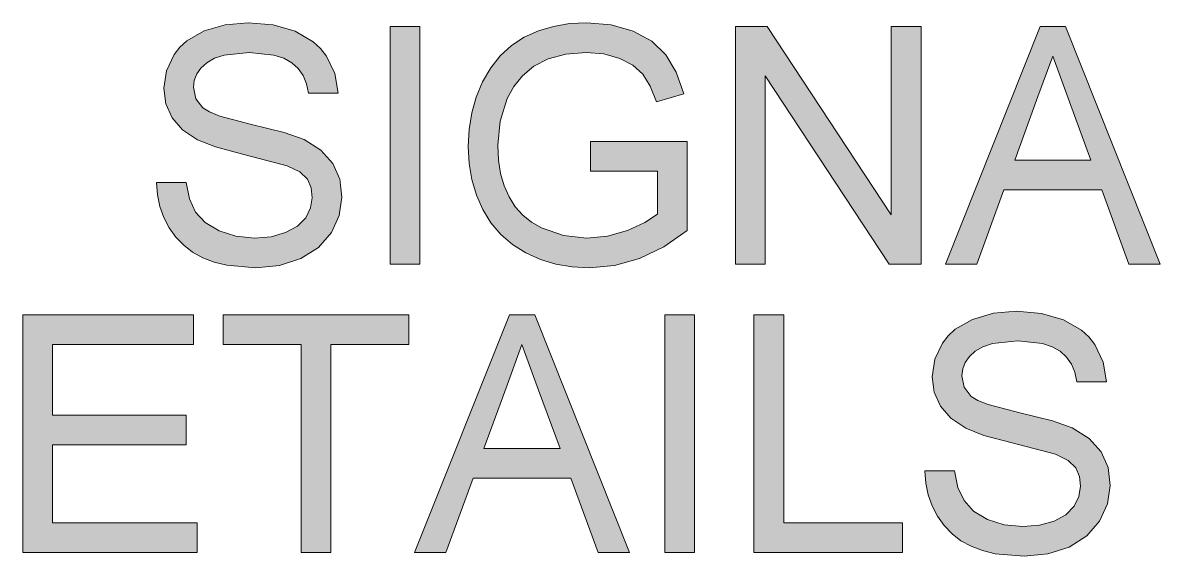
# Model space of a CAD drawing. Header units: metres. Extents: x -2362 to -2010, y -1 to 30.
# Drawn here: x -2035.725 to -2033.32, y 13.461 to 14.589 of the extents above; entities that cross this region are included whole.
import ezdxf

# ---------------------------------------------------------------- set-up
doc = ezdxf.new("R2010")
doc.units = ezdxf.units.M
doc.layers.add('A-GENM', color=13, linetype='Continuous', lineweight=5)

# ---------------------------------------------------------------- blocks, each defined once
blk = doc.blocks.new('Signage_Tenant Building - Tenant Signage with Back Panel-V302-SOUTH EAST - PART C')
at = {"layer": 'A-GENM'}
for points in [[(-1585.5305, 14.0707), (-1585.4804, 14.0756), (-1585.4356, 14.0903), (-1585.3983, 14.1138), (-1585.3708, 14.1451), (-1585.354, 14.1815), (-1585.3483, 14.2202), (-1585.3558, 14.2639), (-1585.3679, 14.2912), (-1585.3929, 14.3193), (-1585.4286, 14.3421), (-1585.4705, 14.3568), (-1585.6068, 14.3913), (-1585.6285, 14.4001), (-1585.6423, 14.4087), (-1585.6573, 14.4281), (-1585.6623, 14.4522), (-1585.6605, 14.4669), (-1585.6552, 14.4805), (-1585.6464, 14.493), (-1585.634, 14.5043), (-1585.6179, 14.5138), (-1585.5975, 14.5205), (-1585.5442, 14.5259), (-1585.4921, 14.5205), (-1585.4715, 14.5137), (-1585.4545, 14.5041), (-1585.4409, 14.4919), (-1585.4301, 14.476), (-1585.4232, 14.4596), (-1585.419, 14.4396), (-1585.3562, 14.4396), (-1585.3633, 14.4812), (-1585.3811, 14.5182), (-1585.3939, 14.5345), (-1585.4092, 14.5487), (-1585.4473, 14.5708), (-1585.4936, 14.5842), (-1585.5466, 14.5887), (-1585.5955, 14.5844), (-1585.6397, 14.5716), (-1585.6765, 14.5505), (-1585.6911, 14.537), (-1585.7033, 14.5215), (-1585.7196, 14.4872), (-1585.725, 14.4504), (-1585.7206, 14.4175), (-1585.7074, 14.388), (-1585.6853, 14.3624), (-1585.654, 14.3413), (-1585.6156, 14.3262), (-1585.4642, 14.2863), (-1585.4374, 14.2733), (-1585.4215, 14.2578), (-1585.4137, 14.2396), (-1585.4111, 14.2186), (-1585.4146, 14.1971), (-1585.425, 14.1765), (-1585.4426, 14.1586), (-1585.4674, 14.145), (-1585.498, 14.1364), (-1585.533, 14.1335), (-1585.5727, 14.1373), (-1585.6083, 14.1487), (-1585.6374, 14.1662), (-1585.6577, 14.1884), (-1585.6707, 14.2164), (-1585.6779, 14.2512), (-1585.7407, 14.2512), (-1585.7385, 14.2252), (-1585.7333, 14.2005), (-1585.725, 14.1773), (-1585.7136, 14.1554), (-1585.6995, 14.1355), (-1585.683, 14.1183), (-1585.6641, 14.1037), (-1585.6427, 14.0918), (-1585.6187, 14.0826), (-1585.5921, 14.076)], [(-1585.1835, 14.0786), (-1585.1835, 14.5809), (-1585.2463, 14.5809), (-1585.2463, 14.0786)], [(-1584.8257, 14.0707), (-1584.7718, 14.0757), (-1584.7192, 14.0906), (-1584.668, 14.1153), (-1584.6184, 14.1498), (-1584.6184, 14.3376), (-1584.8225, 14.3376), (-1584.8225, 14.2748), (-1584.6812, 14.2748), (-1584.6812, 14.184), (-1584.708, 14.1663), (-1584.7448, 14.1496), (-1584.7872, 14.1376), (-1584.8307, 14.1335), (-1584.88, 14.1389), (-1584.9267, 14.1551), (-1584.9476, 14.167), (-1584.9661, 14.182), (-1584.982, 14.1998), (-1584.9951, 14.2204), (-1585.0054, 14.2438), (-1585.0128, 14.2698), (-1585.0172, 14.2985), (-1585.0187, 14.3298), (-1585.0138, 14.381), (-1584.9991, 14.4284), (-1584.9852, 14.4537), (-1584.9668, 14.4768), (-1584.9427, 14.4967), (-1584.9121, 14.5124), (-1584.875, 14.5225), (-1584.8317, 14.5259), (-1584.7947, 14.5228), (-1584.7611, 14.5134), (-1584.733, 14.4987), (-1584.7098, 14.476), (-1584.6965, 14.4549), (-1584.6836, 14.4218), (-1584.6257, 14.4381), (-1584.6417, 14.4845), (-1584.6636, 14.5212), (-1584.6933, 14.5495), (-1584.7325, 14.5709), (-1584.779, 14.5843), (-1584.8307, 14.5887), (-1584.867, 14.5868), (-1584.9012, 14.581), (-1584.9331, 14.5714), (-1584.9629, 14.5579), (-1584.9899, 14.5405), (-1585.0136, 14.519), (-1585.0339, 14.4935), (-1585.0509, 14.4638), (-1585.0643, 14.4315), (-1585.0738, 14.398), (-1585.0796, 14.3633), (-1585.0815, 14.3273), (-1585.0796, 14.2913), (-1585.0738, 14.257), (-1585.0642, 14.2245), (-1585.0508, 14.1937), (-1585.0336, 14.1656), (-1585.0127, 14.141), (-1584.9881, 14.1199), (-1584.9598, 14.1023), (-1584.9267, 14.0879), (-1584.8961, 14.0786), (-1584.8618, 14.0727)], [(-1584.4536, 14.0786), (-1584.4532, 14.476), (-1584.1912, 14.0786), (-1584.124, 14.0786), (-1584.124, 14.5809), (-1584.1868, 14.5809), (-1584.1868, 14.1829), (-1584.4492, 14.5809), (-1584.5164, 14.5809), (-1584.5164, 14.0786)], [(-1583.906, 13.4609), (-1583.8559, 13.4658), (-1583.811, 13.4804), (-1583.7737, 13.5039), (-1583.7463, 13.5352), (-1583.7294, 13.5716), (-1583.7238, 13.6103), (-1583.7286, 13.6482), (-1583.7433, 13.6813), (-1583.7683, 13.7095), (-1583.8041, 13.7322), (-1583.846, 13.7469), (-1583.9823, 13.7815), (-1584.0039, 13.7902), (-1584.0177, 13.7988), (-1584.0327, 13.8182), (-1584.0377, 13.8424), (-1584.0359, 13.8571), (-1584.0306, 13.8707), (-1584.0218, 13.8831), (-1584.0095, 13.8945), (-1583.9933, 13.9039), (-1583.9729, 13.9107), (-1583.9196, 13.9161), (-1583.8675, 13.9106), (-1583.8469, 13.9038), (-1583.83, 13.8942), (-1583.8164, 13.882), (-1583.8059, 13.8672), (-1583.7965, 13.8395), (-1583.7944, 13.8297), (-1583.7316, 13.8297), (-1583.7387, 13.8713), (-1583.7565, 13.9083), (-1583.7693, 13.9246), (-1583.7846, 13.9388), (-1583.8227, 13.9609), (-1583.8691, 13.9744), (-1583.922, 13.9788), (-1583.9709, 13.9746), (-1584.0151, 13.9617), (-1584.0519, 13.9406), (-1584.0666, 13.9271), (-1584.0787, 13.9116), (-1584.095, 13.8773), (-1584.1005, 13.8405), (-1584.0935, 13.802), (-1584.0829, 13.7781), (-1584.0607, 13.7525), (-1584.0295, 13.7314), (-1583.9911, 13.7163), (-1583.8396, 13.6764), (-1583.8128, 13.6634), (-1583.797, 13.6479), (-1583.7889, 13.6274), (-1583.7865, 13.6088), (-1583.79, 13.5872), (-1583.8005, 13.5666), (-1583.818, 13.5487), (-1583.8428, 13.5351), (-1583.8735, 13.5265), (-1583.9084, 13.5236), (-1583.9482, 13.5274), (-1583.9837, 13.5388), (-1584.0128, 13.5563), (-1584.0331, 13.5785), (-1584.0462, 13.6065), (-1584.0534, 13.6414), (-1584.1162, 13.6414), (-1584.114, 13.6153), (-1584.1087, 13.5907), (-1584.0935, 13.5541), (-1584.0891, 13.5455), (-1584.075, 13.5256), (-1584.0585, 13.5084), (-1584.0395, 13.4938), (-1584.0181, 13.482), (-1583.9942, 13.4727), (-1583.9675, 13.4661)], [(-1585.7599, 13.4687), (-1585.6544, 13.4687), (-1585.6544, 13.5315), (-1585.9605, 13.5315), (-1585.9605, 13.6963), (-1585.6779, 13.6963), (-1585.6779, 13.7591), (-1585.9605, 13.7591), (-1585.9605, 13.9082), (-1585.6623, 13.9082), (-1585.6623, 13.971), (-1586.0233, 13.971), (-1586.0233, 13.4687)], [(-1585.4347, 13.4687), (-1585.3719, 13.4687), (-1585.3719, 13.9082), (-1585.2071, 13.9082), (-1585.2071, 13.971), (-1585.5995, 13.971), (-1585.5995, 13.9082), (-1585.4347, 13.9082)], [(-1584.6655, 13.4687), (-1584.6028, 13.4687), (-1584.6028, 13.971), (-1584.6655, 13.971)], [(-1584.4772, 13.4687), (-1584.1633, 13.4687), (-1584.1633, 13.5315), (-1584.4144, 13.5315), (-1584.4144, 13.971), (-1584.4772, 13.971)]]:
    blk.add_hatch(color=256, dxfattribs=at).paths.add_polyline_path(points)
h = blk.add_hatch(color=256, dxfattribs=at)
h.paths.add_polyline_path([(-1584.0725, 14.0786), (-1584.0063, 14.0786), (-1583.9489, 14.2355), (-1583.7419, 14.2355), (-1583.6845, 14.0786), (-1583.6182, 14.0786), (-1583.8185, 14.5809), (-1583.872, 14.5809), (-1583.9139, 14.476)])
h.paths.add_polyline_path([(-1583.7648, 14.2983), (-1583.9258, 14.2983), (-1583.8454, 14.5181), (-1583.8102, 14.4218)])
h = blk.add_hatch(color=256, dxfattribs=at)
h.paths.add_polyline_path([(-1585.1286, 13.4687), (-1585.0712, 13.6257), (-1584.8642, 13.6257), (-1584.8068, 13.4687), (-1584.7405, 13.4687), (-1584.9408, 13.971), (-1584.9943, 13.971), (-1585.1948, 13.4687)])
h.paths.add_polyline_path([(-1584.9267, 13.6885), (-1585.0481, 13.6885), (-1584.9677, 13.9082), (-1584.8871, 13.6885)])
for p, q in [((-1585.5955, 14.5844), (-1585.6397, 14.5716)), ((-1585.5466, 14.5887), (-1585.5955, 14.5844)), ((-1585.4936, 14.5842), (-1585.5466, 14.5887)), ((-1585.4473, 14.5708), (-1585.4936, 14.5842)), ((-1585.1835, 14.5809), (-1585.2463, 14.5809)), ((-1585.2463, 14.5809), (-1585.2463, 14.0786)), ((-1585.1835, 14.0786), (-1585.1835, 14.5809)), ((-1584.9012, 14.581), (-1584.9331, 14.5714)), ((-1584.867, 14.5868), (-1584.9012, 14.581)), ((-1584.8307, 14.5887), (-1584.867, 14.5868)), ((-1584.779, 14.5843), (-1584.8307, 14.5887)), ((-1584.7325, 14.5709), (-1584.779, 14.5843)), ((-1584.4492, 14.5809), (-1584.5164, 14.5809)), ((-1584.5164, 14.5809), (-1584.5164, 14.0786)), ((-1584.1868, 14.1829), (-1584.4492, 14.5809)), ((-1584.124, 14.5809), (-1584.1868, 14.5809)), ((-1584.1868, 14.5809), (-1584.1868, 14.1829)), ((-1584.124, 14.0786), (-1584.124, 14.5809)), ((-1583.872, 14.5809), (-1584.0725, 14.0786)), ((-1583.8185, 14.5809), (-1583.872, 14.5809)), ((-1583.6182, 14.0786), (-1583.8185, 14.5809)), ((-1585.6397, 14.5716), (-1585.6765, 14.5505)), ((-1585.4092, 14.5487), (-1585.4473, 14.5708)), ((-1584.9629, 14.5579), (-1584.9899, 14.5405)), ((-1584.9331, 14.5714), (-1584.9629, 14.5579)), ((-1584.6933, 14.5495), (-1584.7325, 14.5709)), ((-1585.6911, 14.537), (-1585.7033, 14.5215)), ((-1585.6765, 14.5505), (-1585.6911, 14.537)), ((-1585.3939, 14.5345), (-1585.4092, 14.5487)), ((-1585.3811, 14.5182), (-1585.3939, 14.5345)), ((-1584.9899, 14.5405), (-1585.0136, 14.519)), ((-1584.6636, 14.5212), (-1584.6933, 14.5495)), ((-1585.7033, 14.5215), (-1585.7196, 14.4872)), ((-1585.6464, 14.493), (-1585.634, 14.5043)), ((-1585.634, 14.5043), (-1585.6179, 14.5138)), ((-1585.6179, 14.5138), (-1585.5975, 14.5205)), ((-1585.5975, 14.5205), (-1585.5442, 14.5259)), ((-1585.5442, 14.5259), (-1585.4921, 14.5205)), ((-1585.4921, 14.5205), (-1585.4715, 14.5137)), ((-1585.4715, 14.5137), (-1585.4545, 14.5041)), ((-1585.4545, 14.5041), (-1585.4409, 14.4919)), ((-1585.3633, 14.4812), (-1585.3811, 14.5182)), ((-1585.0136, 14.519), (-1585.0339, 14.4935)), ((-1584.9427, 14.4967), (-1584.9121, 14.5124)), ((-1584.9121, 14.5124), (-1584.875, 14.5225)), ((-1584.875, 14.5225), (-1584.8317, 14.5259)), ((-1584.8317, 14.5259), (-1584.7947, 14.5228)), ((-1584.7947, 14.5228), (-1584.7611, 14.5134)), ((-1584.7611, 14.5134), (-1584.733, 14.4987)), ((-1584.6417, 14.4845), (-1584.6636, 14.5212)), ((-1583.8767, 14.4326), (-1583.8454, 14.5181)), ((-1583.8454, 14.5181), (-1583.8102, 14.4218)), ((-1585.7196, 14.4872), (-1585.725, 14.4504)), ((-1585.6605, 14.4669), (-1585.6552, 14.4805)), ((-1585.6552, 14.4805), (-1585.6464, 14.493)), ((-1585.4409, 14.4919), (-1585.4305, 14.4771)), ((-1585.3562, 14.4396), (-1585.3633, 14.4812)), ((-1585.0339, 14.4935), (-1585.0509, 14.4638)), ((-1584.9668, 14.4768), (-1584.9427, 14.4967)), ((-1584.733, 14.4987), (-1584.7122, 14.4799)), ((-1584.7122, 14.4799), (-1584.6965, 14.4549)), ((-1584.6257, 14.4381), (-1584.6417, 14.4845)), ((-1585.6623, 14.4522), (-1585.6605, 14.4669)), ((-1585.4305, 14.4771), (-1585.4232, 14.4596)), ((-1585.4232, 14.4596), (-1585.419, 14.4396)), ((-1585.0509, 14.4638), (-1585.0643, 14.4315)), ((-1584.9852, 14.4537), (-1584.9668, 14.4768)), ((-1584.6965, 14.4549), (-1584.6836, 14.4218)), ((-1584.4536, 14.0786), (-1584.4536, 14.4766)), ((-1584.4536, 14.4766), (-1584.1912, 14.0786)), ((-1585.725, 14.4504), (-1585.7206, 14.4175)), ((-1585.6573, 14.4281), (-1585.6623, 14.4522)), ((-1585.419, 14.4396), (-1585.3562, 14.4396)), ((-1585.0643, 14.4315), (-1585.0738, 14.398)), ((-1584.9991, 14.4284), (-1584.9852, 14.4537)), ((-1584.6836, 14.4218), (-1584.6257, 14.4381)), ((-1583.9258, 14.2983), (-1583.8767, 14.4326)), ((-1585.7206, 14.4175), (-1585.7074, 14.388)), ((-1585.6423, 14.4087), (-1585.6573, 14.4281)), ((-1585.6285, 14.4001), (-1585.6423, 14.4087)), ((-1585.0138, 14.381), (-1584.9991, 14.4284)), ((-1583.8102, 14.4218), (-1583.7648, 14.2983)), ((-1585.7074, 14.388), (-1585.6853, 14.3624)), ((-1585.6068, 14.3913), (-1585.6285, 14.4001)), ((-1585.5397, 14.3736), (-1585.6068, 14.3913)), ((-1585.0738, 14.398), (-1585.0796, 14.3633)), ((-1585.6853, 14.3624), (-1585.654, 14.3413)), ((-1585.4705, 14.3568), (-1585.5397, 14.3736)), ((-1585.0796, 14.3633), (-1585.0815, 14.3273)), ((-1585.0187, 14.3298), (-1585.0138, 14.381)), ((-1585.654, 14.3413), (-1585.6156, 14.3262)), ((-1585.4286, 14.3421), (-1585.4705, 14.3568)), ((-1585.3929, 14.3193), (-1585.4286, 14.3421)), ((-1584.6184, 14.3376), (-1584.8225, 14.3376)), ((-1584.8225, 14.3376), (-1584.8225, 14.2748)), ((-1584.6184, 14.1498), (-1584.6184, 14.3376)), ((-1585.6156, 14.3262), (-1585.5556, 14.3103)), ((-1585.5556, 14.3103), (-1585.4642, 14.2863)), ((-1585.3679, 14.2912), (-1585.3929, 14.3193)), ((-1585.0815, 14.3273), (-1585.0796, 14.2913)), ((-1585.0172, 14.2985), (-1585.0187, 14.3298)), ((-1585.4642, 14.2863), (-1585.4374, 14.2733)), ((-1585.3532, 14.2581), (-1585.3679, 14.2912)), ((-1585.0796, 14.2913), (-1585.0738, 14.257)), ((-1585.0128, 14.2698), (-1585.0172, 14.2985)), ((-1583.7648, 14.2983), (-1583.9258, 14.2983)), ((-1585.4374, 14.2733), (-1585.4215, 14.2578)), ((-1585.0054, 14.2438), (-1585.0128, 14.2698)), ((-1584.8225, 14.2748), (-1584.6812, 14.2748)), ((-1584.6812, 14.2748), (-1584.6812, 14.184)), ((-1585.7407, 14.2512), (-1585.7385, 14.2252)), ((-1585.6779, 14.2512), (-1585.7407, 14.2512)), ((-1585.6707, 14.2164), (-1585.6779, 14.2512)), ((-1585.4215, 14.2578), (-1585.4137, 14.2396)), ((-1585.4137, 14.2396), (-1585.4111, 14.2186)), ((-1585.3483, 14.2202), (-1585.3532, 14.2581)), ((-1585.0738, 14.257), (-1585.0642, 14.2245)), ((-1584.9951, 14.2204), (-1585.0054, 14.2438)), ((-1585.7385, 14.2252), (-1585.7333, 14.2005)), ((-1585.6577, 14.1884), (-1585.6707, 14.2164)), ((-1585.4111, 14.2186), (-1585.4146, 14.1971)), ((-1585.354, 14.1815), (-1585.3483, 14.2202)), ((-1585.0642, 14.2245), (-1585.0508, 14.1937)), ((-1584.982, 14.1998), (-1584.9951, 14.2204)), ((-1584.0063, 14.0786), (-1583.9489, 14.2355)), ((-1583.9489, 14.2355), (-1583.7419, 14.2355)), ((-1583.7419, 14.2355), (-1583.6845, 14.0786)), ((-1585.7333, 14.2005), (-1585.725, 14.1773)), ((-1585.4146, 14.1971), (-1585.425, 14.1765)), ((-1585.0508, 14.1937), (-1585.0336, 14.1656)), ((-1584.9661, 14.182), (-1584.982, 14.1998)), ((-1585.725, 14.1773), (-1585.7136, 14.1554)), ((-1585.6374, 14.1662), (-1585.6577, 14.1884)), ((-1585.6083, 14.1487), (-1585.6374, 14.1662)), ((-1585.425, 14.1765), (-1585.4426, 14.1586)), ((-1585.3708, 14.1451), (-1585.354, 14.1815)), ((-1584.9476, 14.167), (-1584.9661, 14.182)), ((-1584.9264, 14.1549), (-1584.9476, 14.167)), ((-1584.708, 14.1663), (-1584.7448, 14.1496)), ((-1584.6812, 14.184), (-1584.708, 14.1663)), ((-1585.7136, 14.1554), (-1585.6995, 14.1355)), ((-1585.5727, 14.1373), (-1585.6083, 14.1487)), ((-1585.4674, 14.145), (-1585.498, 14.1364)), ((-1585.4426, 14.1586), (-1585.4674, 14.145)), ((-1585.3983, 14.1138), (-1585.3708, 14.1451)), ((-1585.0336, 14.1656), (-1585.0127, 14.141)), ((-1584.88, 14.1389), (-1584.9264, 14.1549)), ((-1584.7448, 14.1496), (-1584.7872, 14.1376)), ((-1584.668, 14.1153), (-1584.6184, 14.1498)), ((-1585.6995, 14.1355), (-1585.683, 14.1183)), ((-1585.683, 14.1183), (-1585.6641, 14.1037)), ((-1585.533, 14.1335), (-1585.5727, 14.1373)), ((-1585.498, 14.1364), (-1585.533, 14.1335)), ((-1585.0127, 14.141), (-1584.9881, 14.1199)), ((-1584.9881, 14.1199), (-1584.9598, 14.1023)), ((-1584.8307, 14.1335), (-1584.88, 14.1389)), ((-1584.7872, 14.1376), (-1584.8307, 14.1335)), ((-1585.6641, 14.1037), (-1585.6427, 14.0918)), ((-1585.4356, 14.0903), (-1585.3983, 14.1138)), ((-1584.9598, 14.1023), (-1584.9288, 14.0885)), ((-1584.7192, 14.0906), (-1584.668, 14.1153)), ((-1585.6427, 14.0918), (-1585.6187, 14.0826)), ((-1585.6187, 14.0826), (-1585.5921, 14.076)), ((-1585.5921, 14.076), (-1585.5305, 14.0707)), ((-1585.5305, 14.0707), (-1585.4804, 14.0756)), ((-1585.4804, 14.0756), (-1585.4356, 14.0903)), ((-1585.2463, 14.0786), (-1585.1835, 14.0786)), ((-1584.9288, 14.0885), (-1584.8961, 14.0786)), ((-1584.8961, 14.0786), (-1584.8618, 14.0727)), ((-1584.8618, 14.0727), (-1584.8257, 14.0707)), ((-1584.8257, 14.0707), (-1584.7718, 14.0757)), ((-1584.7718, 14.0757), (-1584.7192, 14.0906)), ((-1584.5164, 14.0786), (-1584.4536, 14.0786)), ((-1584.1912, 14.0786), (-1584.124, 14.0786)), ((-1584.0725, 14.0786), (-1584.0063, 14.0786)), ((-1583.6845, 14.0786), (-1583.6182, 14.0786)), ((-1583.9709, 13.9746), (-1584.0151, 13.9617)), ((-1583.922, 13.9788), (-1583.9709, 13.9746)), ((-1583.8691, 13.9744), (-1583.922, 13.9788)), ((-1583.8227, 13.9609), (-1583.8691, 13.9744)), ((-1585.6623, 13.971), (-1586.0233, 13.971)), ((-1586.0233, 13.971), (-1586.0233, 13.4687)), ((-1585.6623, 13.9082), (-1585.6623, 13.971)), ((-1585.2071, 13.971), (-1585.5995, 13.971)), ((-1585.5995, 13.971), (-1585.5995, 13.9082)), ((-1585.2071, 13.9082), (-1585.2071, 13.971)), ((-1584.9943, 13.971), (-1585.1948, 13.4687)), ((-1584.9408, 13.971), (-1584.9943, 13.971)), ((-1584.7405, 13.4687), (-1584.9408, 13.971)), ((-1584.6028, 13.971), (-1584.6655, 13.971)), ((-1584.6655, 13.971), (-1584.6655, 13.4687)), ((-1584.6028, 13.4687), (-1584.6028, 13.971)), ((-1584.4144, 13.971), (-1584.4772, 13.971)), ((-1584.4772, 13.971), (-1584.4772, 13.4687)), ((-1584.4144, 13.5315), (-1584.4144, 13.971)), ((-1584.0151, 13.9617), (-1584.0519, 13.9406)), ((-1583.7846, 13.9388), (-1583.8227, 13.9609)), ((-1584.0666, 13.9271), (-1584.0787, 13.9116)), ((-1584.0519, 13.9406), (-1584.0666, 13.9271)), ((-1583.7693, 13.9246), (-1583.7846, 13.9388)), ((-1585.9605, 13.7591), (-1585.9605, 13.9082)), ((-1585.9605, 13.9082), (-1585.6623, 13.9082)), ((-1585.5995, 13.9082), (-1585.4347, 13.9082)), ((-1585.4347, 13.9082), (-1585.4347, 13.4687)), ((-1585.3719, 13.4687), (-1585.3719, 13.9082)), ((-1585.3719, 13.9082), (-1585.2071, 13.9082)), ((-1584.999, 13.8227), (-1584.9677, 13.9082)), ((-1584.9677, 13.9082), (-1584.9325, 13.8119)), ((-1584.0787, 13.9116), (-1584.095, 13.8773)), ((-1584.0095, 13.8945), (-1583.9933, 13.9039)), ((-1583.9933, 13.9039), (-1583.9729, 13.9107)), ((-1583.9729, 13.9107), (-1583.9196, 13.9161)), ((-1583.9196, 13.9161), (-1583.8675, 13.9106)), ((-1583.8675, 13.9106), (-1583.8469, 13.9038)), ((-1583.8469, 13.9038), (-1583.83, 13.8942)), ((-1583.7565, 13.9083), (-1583.7693, 13.9246)), ((-1583.7387, 13.8713), (-1583.7565, 13.9083)), ((-1584.0306, 13.8707), (-1584.0218, 13.8831)), ((-1584.0218, 13.8831), (-1584.0095, 13.8945)), ((-1583.83, 13.8942), (-1583.8164, 13.882)), ((-1583.8164, 13.882), (-1583.8059, 13.8672)), ((-1584.095, 13.8773), (-1584.1005, 13.8405)), ((-1584.0377, 13.8424), (-1584.0359, 13.8571)), ((-1584.0359, 13.8571), (-1584.0306, 13.8707)), ((-1583.8059, 13.8672), (-1583.7986, 13.8498)), ((-1583.7316, 13.8297), (-1583.7387, 13.8713)), ((-1584.1005, 13.8405), (-1584.0961, 13.8076)), ((-1584.0327, 13.8182), (-1584.0377, 13.8424)), ((-1583.7986, 13.8498), (-1583.7944, 13.8297)), ((-1583.7944, 13.8297), (-1583.7316, 13.8297)), ((-1585.0481, 13.6885), (-1584.999, 13.8227)), ((-1584.9325, 13.8119), (-1584.8871, 13.6885)), ((-1584.0961, 13.8076), (-1584.0829, 13.7781)), ((-1584.0177, 13.7988), (-1584.0327, 13.8182)), ((-1584.0039, 13.7902), (-1584.0177, 13.7988)), ((-1583.9823, 13.7815), (-1584.0039, 13.7902)), ((-1583.9152, 13.7638), (-1583.9823, 13.7815)), ((-1585.6779, 13.7591), (-1585.9605, 13.7591)), ((-1585.6779, 13.6963), (-1585.6779, 13.7591)), ((-1584.0829, 13.7781), (-1584.0607, 13.7525)), ((-1583.846, 13.7469), (-1583.9152, 13.7638)), ((-1584.0607, 13.7525), (-1584.0295, 13.7314)), ((-1583.8041, 13.7322), (-1583.846, 13.7469)), ((-1584.0295, 13.7314), (-1583.9911, 13.7163)), ((-1583.9911, 13.7163), (-1583.9311, 13.7004)), ((-1583.7683, 13.7095), (-1583.8041, 13.7322)), ((-1583.7433, 13.6813), (-1583.7683, 13.7095)), ((-1585.9605, 13.5315), (-1585.9605, 13.6963)), ((-1585.9605, 13.6963), (-1585.6779, 13.6963)), ((-1584.8871, 13.6885), (-1585.0481, 13.6885)), ((-1583.9311, 13.7004), (-1583.8396, 13.6764)), ((-1583.8396, 13.6764), (-1583.8128, 13.6634)), ((-1583.8128, 13.6634), (-1583.797, 13.6479)), ((-1583.7286, 13.6482), (-1583.7433, 13.6813)), ((-1584.1162, 13.6414), (-1584.114, 13.6153)), ((-1584.0534, 13.6414), (-1584.1162, 13.6414)), ((-1584.0462, 13.6065), (-1584.0534, 13.6414)), ((-1583.797, 13.6479), (-1583.7891, 13.6298)), ((-1583.7238, 13.6103), (-1583.7286, 13.6482)), ((-1585.1286, 13.4687), (-1585.0712, 13.6257)), ((-1585.0712, 13.6257), (-1584.8642, 13.6257)), ((-1584.8642, 13.6257), (-1584.8068, 13.4687)), ((-1584.114, 13.6153), (-1584.1087, 13.5907)), ((-1583.7891, 13.6298), (-1583.7865, 13.6088)), ((-1584.1087, 13.5907), (-1584.1004, 13.5674)), ((-1584.0331, 13.5785), (-1584.0462, 13.6065)), ((-1583.7865, 13.6088), (-1583.79, 13.5872)), ((-1583.7294, 13.5716), (-1583.7238, 13.6103)), ((-1584.1004, 13.5674), (-1584.0891, 13.5455)), ((-1584.0128, 13.5563), (-1584.0331, 13.5785)), ((-1583.8005, 13.5666), (-1583.818, 13.5487)), ((-1583.79, 13.5872), (-1583.8005, 13.5666)), ((-1583.7463, 13.5352), (-1583.7294, 13.5716)), ((-1584.0891, 13.5455), (-1584.075, 13.5256)), ((-1583.9837, 13.5388), (-1584.0128, 13.5563)), ((-1583.818, 13.5487), (-1583.8428, 13.5351)), ((-1585.6544, 13.5315), (-1585.9605, 13.5315)), ((-1585.6544, 13.4687), (-1585.6544, 13.5315)), ((-1584.1633, 13.5315), (-1584.4144, 13.5315)), ((-1584.1633, 13.4687), (-1584.1633, 13.5315)), ((-1584.075, 13.5256), (-1584.0585, 13.5084)), ((-1583.9482, 13.5274), (-1583.9837, 13.5388)), ((-1583.9084, 13.5236), (-1583.9482, 13.5274)), ((-1583.8735, 13.5265), (-1583.9084, 13.5236)), ((-1583.8428, 13.5351), (-1583.8735, 13.5265)), ((-1583.7737, 13.5039), (-1583.7463, 13.5352)), ((-1584.0585, 13.5084), (-1584.0395, 13.4938)), ((-1584.0395, 13.4938), (-1584.0181, 13.482)), ((-1583.811, 13.4804), (-1583.7737, 13.5039)), ((-1586.0233, 13.4687), (-1585.6544, 13.4687)), ((-1585.4347, 13.4687), (-1585.3719, 13.4687)), ((-1585.1948, 13.4687), (-1585.1286, 13.4687)), ((-1584.8068, 13.4687), (-1584.7405, 13.4687)), ((-1584.6655, 13.4687), (-1584.6028, 13.4687)), ((-1584.4772, 13.4687), (-1584.1633, 13.4687)), ((-1584.0181, 13.482), (-1583.9942, 13.4727)), ((-1583.9942, 13.4727), (-1583.9675, 13.4661)), ((-1583.8559, 13.4658), (-1583.811, 13.4804)), ((-1583.9675, 13.4661), (-1583.906, 13.4609)), ((-1583.906, 13.4609), (-1583.8559, 13.4658))]:
    blk.add_line(p, q, dxfattribs=at)

msp = doc.modelspace()

# ---------------------------------------------------------------- block references
at = {"layer": 'A-GENM'}
msp.add_blockref('Signage_Tenant Building - Tenant Signage with Back Panel-V302-SOUTH EAST - PART C', (-449.7016, 0), dxfattribs=at)

doc.saveas('drawing.dxf')
